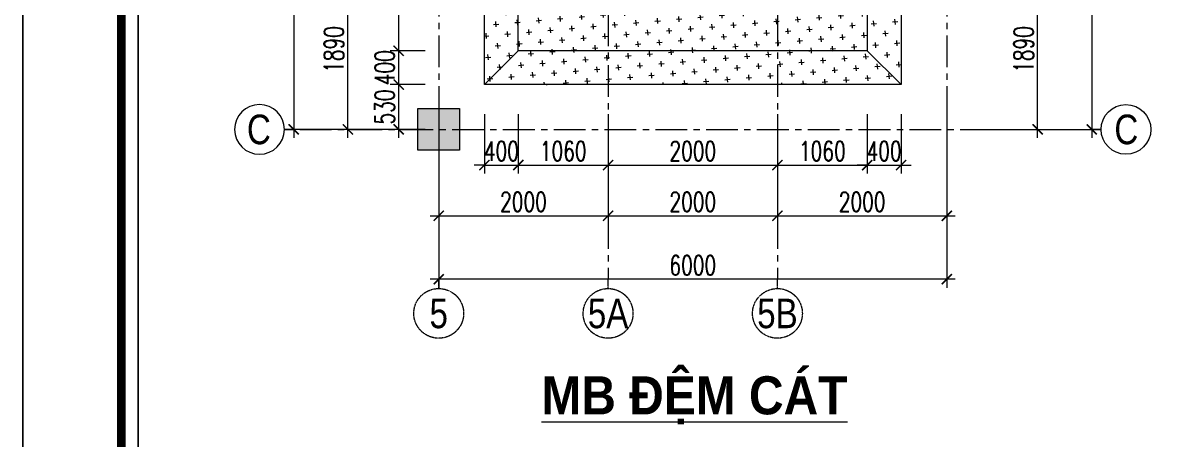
# Model space of a CAD drawing. Header units: millimetres. Extents: x 61738 to 439738, y 60858 to 151243.
# Drawn here: x 61738 to 75319, y 99431 to 104352 of the extents above; entities that cross this region are included whole.
import ezdxf
from ezdxf.enums import TextEntityAlignment as Align

# ---------------------------------------------------------------- set-up
doc = ezdxf.new("R2010")
doc.units = ezdxf.units.MM
doc.linetypes.add('CENTER', pattern=[2, 1.25, -0.25, 0.25, -0.25])
for name, color, linetype, lineweight in [('10-TEXT', 4, 'Continuous', 15), ('3-THAY', 7, 'Continuous', 18), ('6-TRUC', 8, 'CENTER', 9), ('7-HATCH', 8, 'Continuous', 13), ('8-DIM', 8, 'Continuous', 15), ('TEXT', 7, 'Continuous', 25)]:
    doc.layers.add(name, color=color, linetype=linetype, lineweight=lineweight)
doc.layers.add('Khungbo', color=32, linetype='Continuous')
doc.layers.add('KICHTHUOC', color=8, linetype='Continuous')
doc.styles.add('A3 - Text 3.5', font='VnArialH.TTF', dxfattribs={"width": 0.8, "height": 350})
doc.styles.add('A3 - Text 4.5', font='VnArialH-Bold.TTF', dxfattribs={"width": 0.9, "height": 450})
doc.styles.add('A3-Text 2.3', font='vnsimli.shx', dxfattribs={"width": 0.7, "height": 230, "bigfont": 'vn.shx'})
doc.styles.add('T2', font='VnArialH.TTF', dxfattribs={"width": 0.8})
doc.dimstyles.new('A3-1-100', dxfattribs={"dimtxt": 200, "dimasz": 120, "dimexe": 100, "dimexo": 0, "dimgap": 50, "dimtad": 1, "dimdec": 0, "dimdsep": 49, "dimtxsty": 'A3-Text 2.3', "dimblk": 'ARCHTICK', "dimcen": 10, "dimdle": 100, "dimclrd": 8, "dimclre": 8, "dimclrt": 2, "dimadec": 0, "dimazin": 2, "dimtfac": 1, "dimtdec": 0, "dimtix": 1, "dimtmove": 1, "dimatfit": 3, "dimldrblk": 'DOT', "dimfxl": 1, "dimtolj": 1, "dimtzin": 0, "dimlwd": -1, "dimlwe": -1, "dimarcsym": 0})
pattern_1 = [(5, (16787.85, 1113.6), (115.44795, 137.5855), [63.5, -190.5]), (95, (16822.24, 1084.74), (-137.5855, 115.44795), [63.5, -190.5])]

# ---------------------------------------------------------------- blocks, each defined once
blk = doc.blocks.new('CDS12')
at = {"layer": 'Defpoints'}
blk.add_lwpolyline([(91835, 363353), (49835, 363353), (49835, 393053), (91835, 393053)], close=True, dxfattribs=at)
at = {"layer": 'Khungbo', "color": 1, "const_width": 100}
blk.add_lwpolyline([(91094, 364100), (50996, 364100), (50996, 392312), (91094, 392312)], close=True, dxfattribs=at)
at = {"layer": 'Khungbo', "color": 1}
blk.add_lwpolyline([(90894, 364300), (51196, 364300), (51196, 392112), (90894, 392112)], close=True, dxfattribs=at)
blk = doc.blocks.new('Truc Y')
at = {"layer": '10-TEXT', "color": 2}
blk.add_line((0, 0), (-150, 0), dxfattribs=at)
blk.add_circle((400, 0), 400, dxfattribs=at)
at = {"layer": '10-TEXT', "color": 2, "style": 'T2', "width": 0.8}
blk.add_attdef('A', text='', height=500, dxfattribs=at).set_placement((400, 13), align=Align.MIDDLE_CENTER)
blk = doc.blocks.new('Truc X')
at = {"layer": '6-TRUC', "color": 2}
blk.add_line((0, 0), (0, 150), dxfattribs=at)
blk.add_circle((0, -400), 400, dxfattribs=at)
at = {"layer": '6-TRUC', "color": 2, "style": 'A3 - Text 3.5', "width": 0.8}
blk.add_attdef('1', text='', height=500, dxfattribs=at).set_placement((-13, -400), align=Align.MIDDLE_CENTER)
blk = doc.blocks.new('_ArchTick')
at = {"color": 0, "linetype": 'ByBlock', "const_width": 0.15}
blk.add_lwpolyline([(-0.5, -0.5), (0.5, 0.5)], dxfattribs=at)
blk = doc.blocks.new('*D465')
at = {"layer": '8-DIM', "color": 8, "ltscale": 100, "transparency": 16777216}
for p, q in [((66488, 104983), (65475, 104983)), ((66488, 103093), (65475, 103093))]:
    blk.add_line(p, q, dxfattribs=at)
at = {"layer": '8-DIM', "color": 8, "linetype": 'ByBlock', "ltscale": 100, "transparency": 16777216}
blk.add_line((65575, 102993), (65575, 105083), dxfattribs=at)
at = {"layer": 'Defpoints', "color": 0, "ltscale": 100, "transparency": 16777216}
for p in [(65575, 104983), (66488, 104983), (66488, 103093)]:
    blk.add_point(p, dxfattribs=at)
at = {"layer": '8-DIM', "color": 8, "ltscale": 100, "transparency": 16777216, "xscale": 120, "yscale": 120, "zscale": 120}
for p, rotation in [((65575, 104983), 90), ((65575, 103093), 270)]:
    blk.add_blockref('_ArchTick', p, dxfattribs=dict(at, rotation=rotation))
at = {"layer": '8-DIM', "color": 2, "ltscale": 100, "transparency": 16777216, "insert": (65410, 104038), "char_height": 230, "attachment_point": 5, "rotation": 90, "style": 'A3-Text 2.3'}
blk.add_mtext('\\A1;1890', dxfattribs=at)
blk = doc.blocks.new('_Dot')
at = {"color": 0, "linetype": 'ByBlock', "lineweight": -2}
blk.add_line((-0.5, 0), (-1, 0), dxfattribs=at)
at = {"color": 0, "linetype": 'ByBlock', "const_width": 0.5}
blk.add_lwpolyline([(-0.25, 0, 1), (0.25, 0, 1)], format="xyb", close=True, dxfattribs=at)
blk = doc.blocks.new('*D469')
at = {"layer": '8-DIM', "color": 8, "linetype": 'ByBlock', "ltscale": 100, "transparency": 16777216}
blk.add_line((64936, 109493), (64936, 102993), dxfattribs=at)
at = {"layer": '8-DIM', "color": 8, "ltscale": 100, "transparency": 16777216}
for p, q in [((66488, 109393), (64836, 109393)), ((66488, 103093), (64836, 103093))]:
    blk.add_line(p, q, dxfattribs=at)
at = {"layer": 'Defpoints', "color": 0, "ltscale": 100, "transparency": 16777216}
for p in [(66488, 109393), (64936, 103093), (66488, 103093)]:
    blk.add_point(p, dxfattribs=at)
at = {"layer": '8-DIM', "color": 8, "ltscale": 100, "transparency": 16777216, "xscale": 120, "yscale": 120, "zscale": 120}
for p, rotation in [((64936, 109393), 90), ((64936, 103093), 270)]:
    blk.add_blockref('_ArchTick', p, dxfattribs=dict(at, rotation=rotation))
at = {"layer": '8-DIM', "color": 2, "ltscale": 100, "transparency": 16777216, "insert": (64771, 106243), "char_height": 230, "attachment_point": 5, "rotation": 90, "style": 'A3-Text 2.3'}
blk.add_mtext('\\A1;6300', dxfattribs=at)
blk = doc.blocks.new('*D470')
at = {"layer": '8-DIM', "color": 8, "ltscale": 100, "transparency": 16777216}
for p, q in [((66648, 103274), (66648, 101971)), ((68648, 103274), (68648, 101971))]:
    blk.add_line(p, q, dxfattribs=at)
at = {"layer": '8-DIM', "color": 8, "linetype": 'ByBlock', "ltscale": 100, "transparency": 16777216}
blk.add_line((66548, 102071), (68748, 102071), dxfattribs=at)
at = {"layer": 'Defpoints', "color": 0, "ltscale": 100, "transparency": 16777216}
for p in [(66648, 103274), (68648, 103274), (68648, 102071)]:
    blk.add_point(p, dxfattribs=at)
at = {"layer": '8-DIM', "color": 8, "ltscale": 100, "transparency": 16777216, "xscale": 120, "yscale": 120, "zscale": 120, "rotation": 180}
blk.add_blockref('_ArchTick', (66648, 102071), dxfattribs=at)
at = {"layer": '8-DIM', "color": 8, "ltscale": 100, "transparency": 16777216, "xscale": 120, "yscale": 120, "zscale": 120}
blk.add_blockref('_ArchTick', (68648, 102071), dxfattribs=at)
at = {"layer": '8-DIM', "color": 2, "ltscale": 100, "transparency": 16777216, "insert": (67648, 102236), "char_height": 230, "attachment_point": 5, "style": 'A3-Text 2.3'}
blk.add_mtext('\\A1;2000', dxfattribs=at)
blk = doc.blocks.new('*D471')
at = {"layer": '8-DIM', "color": 8, "ltscale": 100, "transparency": 16777216}
for p, q in [((68648, 103274), (68648, 101971)), ((70648, 103274), (70648, 101971))]:
    blk.add_line(p, q, dxfattribs=at)
at = {"layer": '8-DIM', "color": 8, "linetype": 'ByBlock', "ltscale": 100, "transparency": 16777216}
blk.add_line((68548, 102071), (70748, 102071), dxfattribs=at)
at = {"layer": 'Defpoints', "color": 0, "ltscale": 100, "transparency": 16777216}
for p in [(68648, 103274), (70648, 103274), (70648, 102071)]:
    blk.add_point(p, dxfattribs=at)
at = {"layer": '8-DIM', "color": 8, "ltscale": 100, "transparency": 16777216, "xscale": 120, "yscale": 120, "zscale": 120, "rotation": 180}
blk.add_blockref('_ArchTick', (68648, 102071), dxfattribs=at)
at = {"layer": '8-DIM', "color": 8, "ltscale": 100, "transparency": 16777216, "xscale": 120, "yscale": 120, "zscale": 120}
blk.add_blockref('_ArchTick', (70648, 102071), dxfattribs=at)
at = {"layer": '8-DIM', "color": 2, "ltscale": 100, "transparency": 16777216, "insert": (69648, 102236), "char_height": 230, "attachment_point": 5, "style": 'A3-Text 2.3'}
blk.add_mtext('\\A1;2000', dxfattribs=at)
blk = doc.blocks.new('*D472')
at = {"layer": '8-DIM', "color": 8, "ltscale": 100, "transparency": 16777216}
for p, q in [((70648, 103274), (70648, 101971)), ((72648, 103274), (72648, 101971))]:
    blk.add_line(p, q, dxfattribs=at)
at = {"layer": '8-DIM', "color": 8, "linetype": 'ByBlock', "ltscale": 100, "transparency": 16777216}
blk.add_line((70548, 102071), (72748, 102071), dxfattribs=at)
at = {"layer": 'Defpoints', "color": 0, "ltscale": 100, "transparency": 16777216}
for p in [(70648, 103274), (72648, 103274), (72648, 102071)]:
    blk.add_point(p, dxfattribs=at)
at = {"layer": '8-DIM', "color": 8, "ltscale": 100, "transparency": 16777216, "xscale": 120, "yscale": 120, "zscale": 120, "rotation": 180}
blk.add_blockref('_ArchTick', (70648, 102071), dxfattribs=at)
at = {"layer": '8-DIM', "color": 8, "ltscale": 100, "transparency": 16777216, "xscale": 120, "yscale": 120, "zscale": 120}
blk.add_blockref('_ArchTick', (72648, 102071), dxfattribs=at)
at = {"layer": '8-DIM', "color": 2, "ltscale": 100, "transparency": 16777216, "insert": (71648, 102236), "char_height": 230, "attachment_point": 5, "style": 'A3-Text 2.3'}
blk.add_mtext('\\A1;2000', dxfattribs=at)
blk = doc.blocks.new('*D473')
at = {"layer": '8-DIM', "color": 8, "ltscale": 100, "transparency": 16777216}
for p, q in [((66648, 102542), (66648, 101221)), ((72648, 102542), (72648, 101221))]:
    blk.add_line(p, q, dxfattribs=at)
at = {"layer": '8-DIM', "color": 8, "linetype": 'ByBlock', "ltscale": 100, "transparency": 16777216}
blk.add_line((72748, 101321), (66548, 101321), dxfattribs=at)
at = {"layer": 'Defpoints', "color": 0, "ltscale": 100, "transparency": 16777216}
for p in [(66648, 102542), (72648, 102542), (66648, 101321)]:
    blk.add_point(p, dxfattribs=at)
at = {"layer": '8-DIM', "color": 8, "ltscale": 100, "transparency": 16777216, "xscale": 120, "yscale": 120, "zscale": 120, "rotation": 180}
blk.add_blockref('_ArchTick', (66648, 101321), dxfattribs=at)
at = {"layer": '8-DIM', "color": 8, "ltscale": 100, "transparency": 16777216, "xscale": 120, "yscale": 120, "zscale": 120}
blk.add_blockref('_ArchTick', (72648, 101321), dxfattribs=at)
at = {"layer": '8-DIM', "color": 2, "ltscale": 100, "transparency": 16777216, "insert": (69648, 101486), "char_height": 230, "attachment_point": 5, "style": 'A3-Text 2.3'}
blk.add_mtext('\\A1;6000', dxfattribs=at)
blk = doc.blocks.new('*D474')
at = {"layer": '8-DIM', "color": 8, "ltscale": 100, "transparency": 16777216}
for p, q in [((73063, 104983), (73821, 104983)), ((73063, 103093), (73821, 103093))]:
    blk.add_line(p, q, dxfattribs=at)
at = {"layer": '8-DIM', "color": 8, "linetype": 'ByBlock', "ltscale": 100, "transparency": 16777216}
blk.add_line((73721, 102993), (73721, 105083), dxfattribs=at)
at = {"layer": 'Defpoints', "color": 0, "ltscale": 100, "transparency": 16777216}
for p in [(73063, 104983), (73721, 104983), (73063, 103093)]:
    blk.add_point(p, dxfattribs=at)
at = {"layer": '8-DIM', "color": 8, "ltscale": 100, "transparency": 16777216, "xscale": 120, "yscale": 120, "zscale": 120}
for p, rotation in [((73721, 104983), 90), ((73721, 103093), 270)]:
    blk.add_blockref('_ArchTick', p, dxfattribs=dict(at, rotation=rotation))
at = {"layer": '8-DIM', "color": 2, "ltscale": 100, "transparency": 16777216, "insert": (73556, 104038), "char_height": 230, "attachment_point": 5, "rotation": 90, "style": 'A3-Text 2.3'}
blk.add_mtext('\\A1;1890', dxfattribs=at)
blk = doc.blocks.new('*D478')
at = {"layer": '8-DIM', "color": 8, "linetype": 'ByBlock', "ltscale": 100, "transparency": 16777216}
blk.add_line((74360, 109493), (74360, 102993), dxfattribs=at)
at = {"layer": '8-DIM', "color": 8, "ltscale": 100, "transparency": 16777216}
for p, q in [((73063, 109393), (74460, 109393)), ((73063, 103093), (74460, 103093))]:
    blk.add_line(p, q, dxfattribs=at)
at = {"layer": 'Defpoints', "color": 0, "ltscale": 100, "transparency": 16777216}
for p in [(73063, 109393), (73063, 103093), (74360, 103093)]:
    blk.add_point(p, dxfattribs=at)
at = {"layer": '8-DIM', "color": 8, "ltscale": 100, "transparency": 16777216, "xscale": 120, "yscale": 120, "zscale": 120}
for p, rotation in [((74360, 109393), 90), ((74360, 103093), 270)]:
    blk.add_blockref('_ArchTick', p, dxfattribs=dict(at, rotation=rotation))
at = {"layer": '8-DIM', "color": 2, "ltscale": 100, "transparency": 16777216, "insert": (74195, 106243), "char_height": 230, "attachment_point": 5, "rotation": 90, "style": 'A3-Text 2.3'}
blk.add_mtext('\\A1;6300', dxfattribs=at)
blk = doc.blocks.new('*D482')
at = {"layer": '8-DIM', "color": 8, "ltscale": 100, "transparency": 16777216}
for p, q in [((67188, 103274), (67188, 102571)), ((67588, 103274), (67588, 102571))]:
    blk.add_line(p, q, dxfattribs=at)
at = {"layer": '8-DIM', "color": 8, "linetype": 'ByBlock', "ltscale": 100, "transparency": 16777216}
for p, q in [((67188, 102671), (67068, 102671)), ((67188, 102671), (67588, 102671)), ((67588, 102671), (67708, 102671))]:
    blk.add_line(p, q, dxfattribs=at)
at = {"layer": 'Defpoints', "color": 0, "ltscale": 100, "transparency": 16777216}
for p in [(67188, 103274), (67588, 103274), (67588, 102671)]:
    blk.add_point(p, dxfattribs=at)
at = {"layer": '8-DIM', "color": 8, "ltscale": 100, "transparency": 16777216, "xscale": 120, "yscale": 120, "zscale": 120}
blk.add_blockref('_ArchTick', (67188, 102671), dxfattribs=at)
at = {"layer": '8-DIM', "color": 8, "ltscale": 100, "transparency": 16777216, "xscale": 120, "yscale": 120, "zscale": 120, "rotation": 180}
blk.add_blockref('_ArchTick', (67588, 102671), dxfattribs=at)
at = {"layer": '8-DIM', "color": 2, "ltscale": 100, "transparency": 16777216, "insert": (67388, 102836), "char_height": 230, "attachment_point": 5, "style": 'A3-Text 2.3'}
blk.add_mtext('\\A1;400', dxfattribs=at)
blk = doc.blocks.new('*D483')
at = {"layer": '8-DIM', "color": 8, "ltscale": 100, "transparency": 16777216}
for p, q in [((71708, 103274), (71708, 102571)), ((72108, 103274), (72108, 102571))]:
    blk.add_line(p, q, dxfattribs=at)
at = {"layer": '8-DIM', "color": 8, "linetype": 'ByBlock', "ltscale": 100, "transparency": 16777216}
for p, q in [((71708, 102671), (71588, 102671)), ((71708, 102671), (72108, 102671)), ((72108, 102671), (72228, 102671))]:
    blk.add_line(p, q, dxfattribs=at)
at = {"layer": 'Defpoints', "color": 0, "ltscale": 100, "transparency": 16777216}
for p in [(71708, 103274), (72108, 103274), (72108, 102671)]:
    blk.add_point(p, dxfattribs=at)
at = {"layer": '8-DIM', "color": 8, "ltscale": 100, "transparency": 16777216, "xscale": 120, "yscale": 120, "zscale": 120}
blk.add_blockref('_ArchTick', (71708, 102671), dxfattribs=at)
at = {"layer": '8-DIM', "color": 8, "ltscale": 100, "transparency": 16777216, "xscale": 120, "yscale": 120, "zscale": 120, "rotation": 180}
blk.add_blockref('_ArchTick', (72108, 102671), dxfattribs=at)
at = {"layer": '8-DIM', "color": 2, "ltscale": 100, "transparency": 16777216, "insert": (71908, 102836), "char_height": 230, "attachment_point": 5, "style": 'A3-Text 2.3'}
blk.add_mtext('\\A1;400', dxfattribs=at)
blk = doc.blocks.new('*D484')
at = {"layer": '8-DIM', "color": 8, "linetype": 'ByBlock', "ltscale": 400, "transparency": 16777216}
blk.add_line((66175, 103523), (66175, 104123), dxfattribs=at)
at = {"layer": '8-DIM', "color": 8, "ltscale": 400, "transparency": 16777216}
for p, q in [((66488, 104023), (66075, 104023)), ((66488, 103623), (66075, 103623))]:
    blk.add_line(p, q, dxfattribs=at)
at = {"layer": 'Defpoints', "color": 0, "ltscale": 400, "transparency": 16777216}
for p in [(66175, 104023), (66488, 104023), (66488, 103623)]:
    blk.add_point(p, dxfattribs=at)
at = {"layer": '8-DIM', "color": 8, "ltscale": 400, "transparency": 16777216, "xscale": 120, "yscale": 120, "zscale": 120}
for p, rotation in [((66175, 104023), 90), ((66175, 103623), 270)]:
    blk.add_blockref('_ArchTick', p, dxfattribs=dict(at, rotation=rotation))
at = {"layer": '8-DIM', "color": 2, "ltscale": 400, "transparency": 16777216, "insert": (66010, 103823), "char_height": 230, "attachment_point": 5, "rotation": 90, "style": 'A3-Text 2.3'}
blk.add_mtext('\\A1;400', dxfattribs=at)
blk = doc.blocks.new('*D485')
at = {"layer": '8-DIM', "color": 8, "ltscale": 400, "transparency": 16777216}
for p, q in [((66488, 109353), (66075, 109353)), ((66488, 104023), (66075, 104023))]:
    blk.add_line(p, q, dxfattribs=at)
at = {"layer": '8-DIM', "color": 8, "linetype": 'ByBlock', "ltscale": 400, "transparency": 16777216}
blk.add_line((66175, 103923), (66175, 109453), dxfattribs=at)
at = {"layer": 'Defpoints', "color": 0, "ltscale": 400, "transparency": 16777216}
for p in [(66175, 109353), (66488, 109353), (66488, 104023)]:
    blk.add_point(p, dxfattribs=at)
at = {"layer": '8-DIM', "color": 8, "ltscale": 400, "transparency": 16777216, "xscale": 120, "yscale": 120, "zscale": 120}
for p, rotation in [((66175, 109353), 90), ((66175, 104023), 270)]:
    blk.add_blockref('_ArchTick', p, dxfattribs=dict(at, rotation=rotation))
at = {"layer": '8-DIM', "color": 2, "ltscale": 400, "transparency": 16777216, "insert": (66010, 106688), "char_height": 230, "attachment_point": 5, "rotation": 90, "style": 'A3-Text 2.3'}
blk.add_mtext('\\A1;5330', dxfattribs=at)
blk = doc.blocks.new('*D757')
at = {"layer": '8-DIM', "color": 8, "ltscale": 400, "transparency": 16777216}
for p, q in [((67588, 103274), (67588, 102571)), ((68648, 103274), (68648, 102571))]:
    blk.add_line(p, q, dxfattribs=at)
at = {"layer": '8-DIM', "color": 8, "linetype": 'ByBlock', "ltscale": 400, "transparency": 16777216}
blk.add_line((67488, 102671), (68748, 102671), dxfattribs=at)
at = {"layer": 'Defpoints', "color": 0, "ltscale": 400, "transparency": 16777216}
for p in [(67588, 103274), (68648, 103274), (68648, 102671)]:
    blk.add_point(p, dxfattribs=at)
at = {"layer": '8-DIM', "color": 8, "ltscale": 400, "transparency": 16777216, "xscale": 120, "yscale": 120, "zscale": 120, "rotation": 180}
blk.add_blockref('_ArchTick', (67588, 102671), dxfattribs=at)
at = {"layer": '8-DIM', "color": 8, "ltscale": 400, "transparency": 16777216, "xscale": 120, "yscale": 120, "zscale": 120}
blk.add_blockref('_ArchTick', (68648, 102671), dxfattribs=at)
at = {"layer": '8-DIM', "color": 2, "ltscale": 400, "transparency": 16777216, "insert": (68118, 102836), "char_height": 230, "attachment_point": 5, "style": 'A3-Text 2.3'}
blk.add_mtext('\\A1;1060', dxfattribs=at)
blk = doc.blocks.new('*D758')
at = {"layer": '8-DIM', "color": 8, "ltscale": 400, "transparency": 16777216}
for p, q in [((68648, 103274), (68648, 102571)), ((70648, 103274), (70648, 102571))]:
    blk.add_line(p, q, dxfattribs=at)
at = {"layer": '8-DIM', "color": 8, "linetype": 'ByBlock', "ltscale": 400, "transparency": 16777216}
blk.add_line((68548, 102671), (70748, 102671), dxfattribs=at)
at = {"layer": 'Defpoints', "color": 0, "ltscale": 400, "transparency": 16777216}
for p in [(68648, 103274), (70648, 103274), (70648, 102671)]:
    blk.add_point(p, dxfattribs=at)
at = {"layer": '8-DIM', "color": 8, "ltscale": 400, "transparency": 16777216, "xscale": 120, "yscale": 120, "zscale": 120, "rotation": 180}
blk.add_blockref('_ArchTick', (68648, 102671), dxfattribs=at)
at = {"layer": '8-DIM', "color": 8, "ltscale": 400, "transparency": 16777216, "xscale": 120, "yscale": 120, "zscale": 120}
blk.add_blockref('_ArchTick', (70648, 102671), dxfattribs=at)
at = {"layer": '8-DIM', "color": 2, "ltscale": 400, "transparency": 16777216, "insert": (69648, 102836), "char_height": 230, "attachment_point": 5, "style": 'A3-Text 2.3'}
blk.add_mtext('\\A1;2000', dxfattribs=at)
blk = doc.blocks.new('*D759')
at = {"layer": '8-DIM', "color": 8, "ltscale": 400, "transparency": 16777216}
for p, q in [((70648, 103274), (70648, 102571)), ((71708, 103274), (71708, 102571))]:
    blk.add_line(p, q, dxfattribs=at)
at = {"layer": '8-DIM', "color": 8, "linetype": 'ByBlock', "ltscale": 400, "transparency": 16777216}
blk.add_line((70548, 102671), (71808, 102671), dxfattribs=at)
at = {"layer": 'Defpoints', "color": 0, "ltscale": 400, "transparency": 16777216}
for p in [(70648, 103274), (71708, 103274), (71708, 102671)]:
    blk.add_point(p, dxfattribs=at)
at = {"layer": '8-DIM', "color": 8, "ltscale": 400, "transparency": 16777216, "xscale": 120, "yscale": 120, "zscale": 120, "rotation": 180}
blk.add_blockref('_ArchTick', (70648, 102671), dxfattribs=at)
at = {"layer": '8-DIM', "color": 8, "ltscale": 400, "transparency": 16777216, "xscale": 120, "yscale": 120, "zscale": 120}
blk.add_blockref('_ArchTick', (71708, 102671), dxfattribs=at)
at = {"layer": '8-DIM', "color": 2, "ltscale": 400, "transparency": 16777216, "insert": (71178, 102836), "char_height": 230, "attachment_point": 5, "style": 'A3-Text 2.3'}
blk.add_mtext('\\A1;1060', dxfattribs=at)
blk = doc.blocks.new('*D760')
at = {"layer": '8-DIM', "color": 8, "ltscale": 400, "transparency": 16777216}
for p, q in [((66440, 103623), (66075, 103623)), ((66402, 103093), (66075, 103093))]:
    blk.add_line(p, q, dxfattribs=at)
at = {"layer": '8-DIM', "color": 8, "linetype": 'ByBlock', "ltscale": 400, "transparency": 16777216}
blk.add_line((66175, 102993), (66175, 103723), dxfattribs=at)
at = {"layer": 'Defpoints', "color": 0, "ltscale": 400, "transparency": 16777216}
for p in [(66175, 103623), (66440, 103623), (66402, 103093)]:
    blk.add_point(p, dxfattribs=at)
at = {"layer": '8-DIM', "color": 8, "ltscale": 400, "transparency": 16777216, "xscale": 120, "yscale": 120, "zscale": 120}
for p, rotation in [((66175, 103623), 90), ((66175, 103093), 270)]:
    blk.add_blockref('_ArchTick', p, dxfattribs=dict(at, rotation=rotation))
at = {"layer": '8-DIM', "color": 2, "ltscale": 400, "transparency": 16777216, "insert": (66010, 103358), "char_height": 230, "attachment_point": 5, "rotation": 90, "style": 'A3-Text 2.3'}
blk.add_mtext('\\A1;530', dxfattribs=at)

msp = doc.modelspace()

# ---------------------------------------------------------------- hatches: boundary and pattern name
at = {"layer": '7-HATCH', "ltscale": 400}
h = msp.add_hatch(dxfattribs=at)
h.set_pattern_fill('CROSS', color=256, scale=20, angle=5)
h.set_pattern_definition(pattern_1)
h.paths.add_polyline_path([(72108, 109752.9), (67188, 109752.9), (67188, 103622.9), (72108, 103622.9)])
h.paths.add_polyline_path([(71708, 104022.9), (67588, 104022.9), (67588, 109352.9), (71708, 109352.9)], flags=16)
h.paths.add_polyline_path([(71248, 107692.9), (70758, 107692.9), (70758, 105682.9), (71248, 105682.9), (71248, 104482.9), (70048, 104482.9), (70048, 104982.9), (69248, 104982.9), (69248, 104482.9), (68048, 104482.9), (68048, 104982.9), (68048, 105682.9), (68538, 105682.9), (68538, 107692.9), (68048, 107692.9), (68048, 108892.9), (68538, 108892.9), (69248, 108892.9), (69248, 108502.9), (70048, 108502.9), (70048, 108892.9), (70538, 108892.9), (71248, 108892.9)], flags=0)
h.paths.add_polyline_path([(70757.9, 108082.9), (70538, 108082.9), (70538, 108502.9), (70757.9, 108502.9)], flags=0)
h.paths.add_polyline_path([(70538, 107692.9), (70538, 105682.9), (70048, 105682.9), (70048, 105202.9), (69248, 105202.9), (69248, 105682.9), (68758, 105682.9), (68758, 107692.9), (69248, 107692.9), (69248, 108282.9), (70048, 108282.9), (70048, 107692.9)], flags=0)
h.paths.add_polyline_path([(68757.9, 108082.9), (68538, 108082.9), (68538, 108502.9), (68757.9, 108502.9)], flags=0)
h.paths.add_polyline_path([(70758, 105207.9), (70758, 104982.9), (70538, 104982.9), (70538, 105207.9)], flags=0)
h.paths.add_polyline_path([(68758, 105207.9), (68758, 104982.9), (68538, 104982.9), (68538, 105207.9)], flags=0)
h = msp.add_hatch(dxfattribs=at)
h.set_pattern_fill('CROSS', color=256, scale=20, angle=5)
h.set_pattern_definition(pattern_1)
h.paths.add_polyline_path([(71708, 109352.9), (67588, 109352.9), (67588, 104022.9), (71708, 104022.9)])
h.paths.add_polyline_path([(70758, 105682.9), (71248, 105682.9), (71248, 104482.9), (70048, 104482.9), (70048, 104982.9), (69248, 104982.9), (69248, 104482.9), (68048, 104482.9), (68048, 104982.9), (68048, 105682.9), (68538, 105682.9), (68538, 107692.9), (68048, 107692.9), (68048, 108892.9), (68538, 108892.9), (69248, 108892.9), (69248, 108502.9), (70048, 108502.9), (70048, 108892.9), (70538, 108892.9), (71248, 108892.9), (71248, 107692.9), (70758, 107692.9)], flags=16)
h.paths.add_polyline_path([(70538, 105682.9), (70048, 105682.9), (70048, 105202.9), (69248, 105202.9), (69248, 105682.9), (68758, 105682.9), (68758, 107692.9), (69248, 107692.9), (69248, 108282.9), (70048, 108282.9), (70048, 107692.9), (70538, 107692.9)], flags=0)
h.paths.add_polyline_path([(70757.9, 108082.9), (70538, 108082.9), (70538, 108502.9), (70757.9, 108502.9)], flags=0)
h.paths.add_polyline_path([(70758, 105207.9), (70758, 104982.9), (70538, 104982.9), (70538, 105207.9)], flags=0)
h.paths.add_polyline_path([(68757.9, 108082.9), (68538, 108082.9), (68538, 108502.9), (68757.9, 108502.9)], flags=0)
h.paths.add_polyline_path([(68758, 105207.9), (68758, 104982.9), (68538, 104982.9), (68538, 105207.9)], flags=0)
h = msp.add_hatch(color=256, dxfattribs=at)
h.dxf.hatch_style = 1
h.paths.add_polyline_path([(66402.5, 103338.3), (66402.5, 102847.4), (66893.4, 102847.4), (66893.4, 103338.3)])

# ---------------------------------------------------------------- linework, layer by layer
at = {"layer": '3-THAY', "ltscale": 400}
for points in [[(67188, 109752.9), (72108, 109752.9), (72108, 103622.9), (67188, 103622.9)], [(67588, 109352.9), (71708, 109352.9), (71708, 104022.9), (67588, 104022.9)]]:
    msp.add_lwpolyline(points, close=True, dxfattribs=at)
for points in [[(67188, 103622.9), (67588, 104022.9)], [(71708, 104022.9), (72108, 103622.9)]]:
    msp.add_lwpolyline(points, dxfattribs=at)
at = {"layer": '3-THAY', "ltscale": 100}
msp.add_lwpolyline([(66402.5, 103338.3), (66893.4, 103338.3), (66893.4, 102847.4), (66402.5, 102847.4)], close=True, dxfattribs=at)
at = {"layer": '6-TRUC', "ltscale": 300}
for p, q in [((68648, 111653.8), (68648, 101321.1)), ((70648, 111653.8), (70648, 101321.1)), ((66647.9, 111403.8), (66647.9, 101321.1)), ((72647.9, 111403.8), (72647.9, 101321.1)), ((65006.4, 103092.9), (73691.9, 103092.9))]:
    msp.add_line(p, q, dxfattribs=at)

# ---------------------------------------------------------------- block references
at = {"layer": 'KICHTHUOC'}
msp.add_blockref('CDS12', (11903.3, -279252.9), dxfattribs=at)
ref = msp.add_blockref('Truc Y', (64825.8, 103092.9), dxfattribs=dict(at, xscale=-0.7349999999496504, yscale=0.7349999999423744, zscale=0.7349999999511055))
ref.add_attrib('A', 'c', dxfattribs={"layer": 'TEXT', "height": 350, "style": 'T2', "width": 0.8}).set_placement((64524, 103092.9), align=Align.MIDDLE_CENTER)
ref = msp.add_blockref('Truc Y', (74470, 103092.9), dxfattribs=dict(at, xscale=0.7349999999496504, yscale=0.7349999999496504, zscale=0.7349999999496504))
ref.add_attrib('A', 'c', dxfattribs={"layer": 'TEXT', "height": 350, "style": 'T2', "width": 0.8}).set_placement((74767.8, 103092.9), align=Align.MIDDLE_CENTER)
ref = msp.add_blockref('Truc X', (66647.9, 101210.9), dxfattribs=dict(at, xscale=0.7349999999496504, yscale=0.7349999999496504, zscale=0.7349999999496504))
ref.add_attrib('1', '5', dxfattribs={"layer": 'TEXT', "color": 2, "height": 350, "style": 'A3 - Text 3.5', "width": 0.8}).set_placement((66647.9, 100916.9), align=Align.MIDDLE_CENTER)
ref = msp.add_blockref('Truc X', (68648, 101210.9), dxfattribs=dict(at, xscale=0.7349999999496504, yscale=0.7349999999496504, zscale=0.7349999999496504))
ref.add_attrib('1', '5a', dxfattribs={"layer": 'TEXT', "color": 2, "height": 350, "style": 'A3 - Text 3.5', "width": 0.8}).set_placement((68648, 100916.9), align=Align.MIDDLE_CENTER)
ref = msp.add_blockref('Truc X', (70648, 101210.9), dxfattribs=dict(at, xscale=0.7349999999496504, yscale=0.7349999999496504, zscale=0.7349999999496504))
ref.add_attrib('1', '5b', dxfattribs={"layer": 'TEXT', "color": 2, "height": 350, "style": 'A3 - Text 3.5', "width": 0.8}).set_placement((70648, 100916.9), align=Align.MIDDLE_CENTER)

# ---------------------------------------------------------------- texts
at = {"layer": '10-TEXT', "style": 'A3 - Text 4.5', "width": 0.9}
msp.add_text('%%Umb ®Öm c¸t', height=450, dxfattribs=at).set_placement((69667.8, 99722.9), align=Align.CENTER)

# ---------------------------------------------------------------- dimensions: what is measured, and where the dimension line sits
at = {"layer": '8-DIM', "ltscale": 100}
for base, p1, p2, picture, middle in [((64936.1, 103092.9), (66487.8, 109392.9), (66487.8, 103092.9), '*D469', (64771.1, 106242.9)), ((74359.7, 103092.9), (73063, 109392.9), (73063, 103092.9), '*D478', (74194.7, 106242.9)), ((73720.5, 104982.9), (73063, 103092.9), (73063, 104982.9), '*D474', (73555.5, 104037.9))]:
    dim = msp.add_linear_dim(base=base, p1=p1, p2=p2, angle=90, dimstyle='A3-1-100', dxfattribs=at)
    dim.commit()
    dim.dimension.update_dxf_attribs({"geometry": picture, "text_midpoint": middle})
at = {"layer": '8-DIM', "ltscale": 400}
dim = msp.add_linear_dim(base=(66175.3, 109352.9), p1=(66487.8, 104022.9), p2=(66487.8, 109352.9), angle=90, dimstyle='A3-1-100', override={"dimtmove": 1}, dxfattribs=at)
dim.commit()
dim.dimension.update_dxf_attribs({"geometry": '*D485', "text_midpoint": (66010.3, 106687.9)})
at = {"layer": '8-DIM', "ltscale": 100}
dim = msp.add_linear_dim(base=(65575.3, 104982.9), p1=(66487.8, 103092.9), p2=(66487.8, 104982.9), angle=90, dimstyle='A3-1-100', override={"dimtmove": 0}, dxfattribs=at)
dim.commit()
dim.dimension.update_dxf_attribs({"geometry": '*D465', "text_midpoint": (65410.3, 104037.9)})
at = {"layer": '8-DIM', "ltscale": 400}
dim = msp.add_linear_dim(base=(66175.3, 104022.9), p1=(66487.8, 103622.9), p2=(66487.8, 104022.9), angle=90, dimstyle='A3-1-100', override={"dimtmove": 0}, dxfattribs=at)
dim.commit()
dim.dimension.update_dxf_attribs({"geometry": '*D484', "text_midpoint": (66175.3, 103822.9), "dimtype": 160})
dim = msp.add_linear_dim(base=(66175.3, 103622.9), p1=(66402.5, 103092.9), p2=(66440, 103622.9), angle=90, dimstyle='A3-1-100', dxfattribs=at)
dim.commit()
dim.dimension.update_dxf_attribs({"geometry": '*D760', "text_midpoint": (66010.3, 103357.9)})
at = {"layer": '8-DIM', "ltscale": 100}
for base, p1, p2, picture, middle in [((68648, 102071.1), (66647.9, 103273.6), (68648, 103273.6), '*D470', (67647.9, 102236.1)), ((67588, 102671.1), (67188, 103273.6), (67588, 103273.6), '*D482', (67388, 102836.1)), ((72647.9, 102071.1), (70648, 103273.6), (72647.9, 103273.6), '*D472', (71647.9, 102236.1)), ((72108, 102671.1), (71708, 103273.6), (72108, 103273.6), '*D483', (71908, 102836.1)), ((66647.9, 101321.1), (72647.9, 102542), (66647.9, 102542), '*D473', (69647.9, 101486.1))]:
    dim = msp.add_linear_dim(base=base, p1=p1, p2=p2, dimstyle='A3-1-100', dxfattribs=at)
    dim.commit()
    dim.dimension.update_dxf_attribs({"geometry": picture, "text_midpoint": middle})
at = {"layer": '8-DIM', "ltscale": 400}
for base, p1, p2, picture, middle in [((68648, 102671.1), (67588, 103273.6), (68648, 103273.6), '*D757', (68118, 102836.1)), ((70648, 102671.1), (68648, 103273.6), (70648, 103273.6), '*D758', (69648, 102836.1)), ((71708, 102671.1), (70648, 103273.6), (71708, 103273.6), '*D759', (71178, 102836.1))]:
    dim = msp.add_linear_dim(base=base, p1=p1, p2=p2, dimstyle='A3-1-100', dxfattribs=at)
    dim.commit()
    dim.dimension.update_dxf_attribs({"geometry": picture, "text_midpoint": middle})
at = {"layer": '8-DIM', "ltscale": 100}
dim = msp.add_linear_dim(base=(70648, 102071.1), p1=(68648, 103273.6), p2=(70648, 103273.6), dimstyle='A3-1-100', override={"dimtmove": 0}, dxfattribs=at)
dim.commit()
dim.dimension.update_dxf_attribs({"geometry": '*D471', "text_midpoint": (69648, 102236.1)})

doc.saveas('drawing.dxf')
